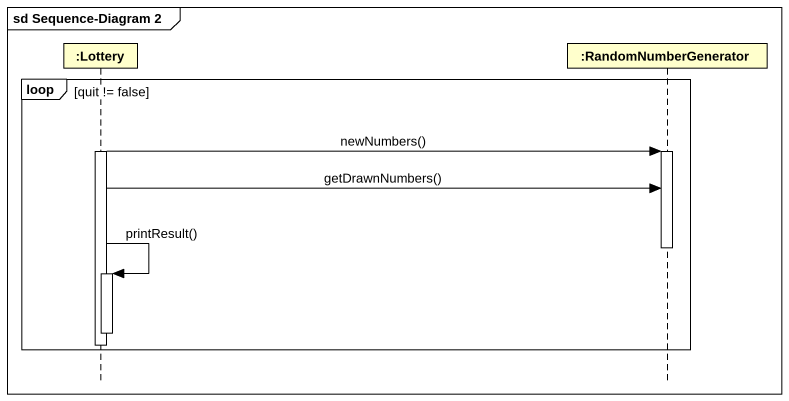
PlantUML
@startuml
mainframe sd Sequence-Diagram 2
hide footbox
participant ":Lottery" as Lottery
participant ":RandomNumberGenerator" as RandomNumberGenerator

loop quit != false
  activate Lottery
  Lottery -> RandomNumberGenerator : newNumbers()
  activate RandomNumberGenerator
  Lottery -> RandomNumberGenerator : getDrawnNumbers()
  deactivate RandomNumberGenerator
  Lottery -> Lottery : printResult()
  activate Lottery
  deactivate Lottery
  deactivate Lottery
end
@enduml
